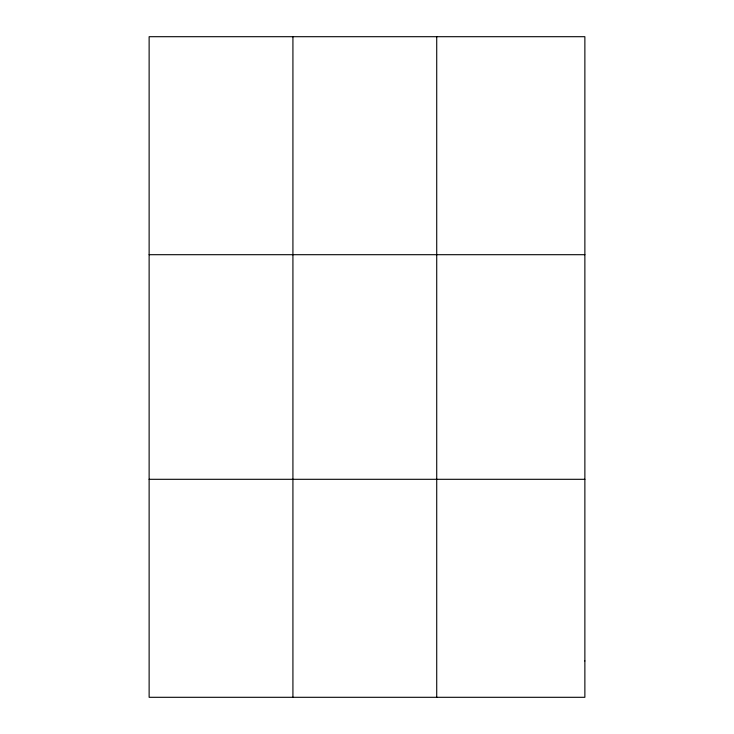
<?xml version="1.0" encoding="UTF-8"?>
<svg xmlns="http://www.w3.org/2000/svg" width="734" height="734" viewBox="0 0 734 734"><rect width="100%" height="100%" fill="white"/><g stroke="black" fill="none" stroke-linecap="round" stroke-linejoin="round"><path stroke-width="1.1" d="M292.921 697.3L292.921 36.7M436.721 697.3L436.721 36.7M149.13 254.698L584.87 254.698M149.13 479.302L584.87 479.302M584.87 660.967L584.87 697.3L149.13 697.3L149.13 36.7L584.87 36.7L584.87 660.967"/></g></svg>
